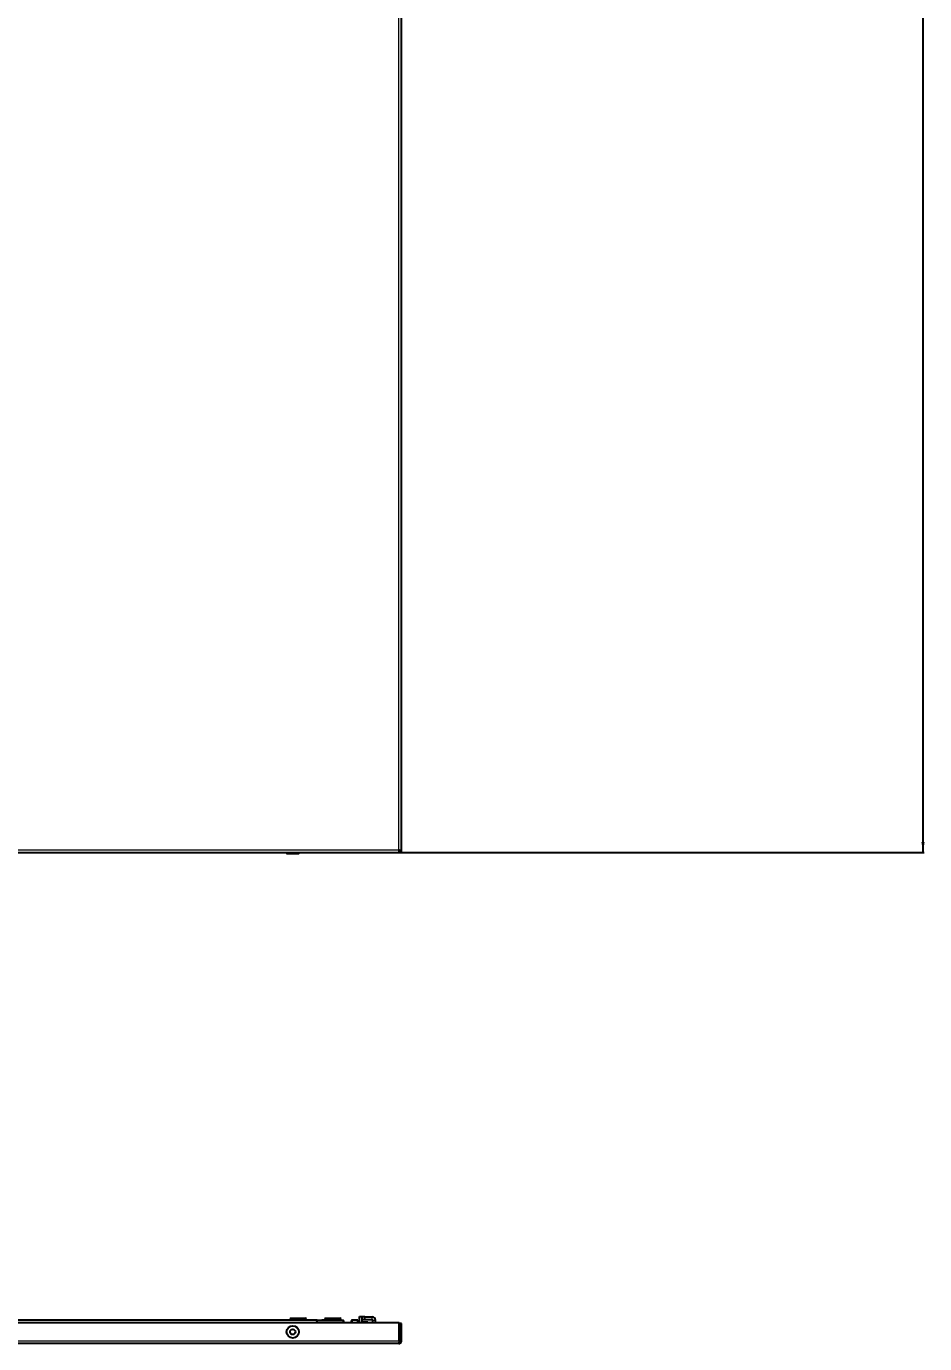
# Model space of a CAD drawing. Header units: millimetres. Extents: x -1264 to 3208, y -1920 to 1219.
# Drawn here: x 2366 to 3208, y -1659 to -423 of the extents above; entities that cross this region are included whole.
import ezdxf

# ---------------------------------------------------------------- set-up
doc = ezdxf.new("R2010")
doc.units = ezdxf.units.MM
doc.layers.add('FORMAT', color=7, linetype='Continuous')
doc.styles.add('SLDTEXTSTYLE0', font='TXT', dxfattribs={"width": 0.75})
doc.dimstyles.new('SLDDIMSTYLE0', dxfattribs={"dimtxt": 20, "dimasz": 10, "dimexe": 0, "dimexo": 0.0625, "dimgap": 5, "dimtad": 2, "dimdec": 1, "dimrnd": 1e-09, "dimzin": 12, "dimdsep": 46, "dimtxsty": 'SLDTEXTSTYLE0', "dimsah": 1, "dimcen": 0.09, "dimadec": 0, "dimazin": 3, "dimtfac": 1, "dimtofl": 0, "dimtmove": 0, "dimatfit": 3, "dimfxl": 0, "dimfrac": 2, "dimtolj": 1, "dimtzin": 12, "dimarcsym": 0})

# ---------------------------------------------------------------- blocks, each defined once
blk = doc.blocks.new('_D')
at = {"layer": 'FORMAT'}
for p, q in [((2715, 756.3), (3207.2, 756.3)), ((3206.2, -1198.7), (3206.2, 756.3)), ((2715, -1198.7), (3207.2, -1198.7))]:
    blk.add_line(p, q, dxfattribs=at)
for points in [[(3206.2, 756.3), (3204.7, 746.3), (3207.7, 746.3)], [(3206.2, -1198.7), (3207.7, -1188.7), (3204.7, -1188.7)]]:
    blk.add_solid(points, dxfattribs=at)
at = {"layer": 'FORMAT', "insert": (3180.4, -250.8), "char_height": 20, "attachment_point": 1, "rotation": 90, "style": 'SLDTEXTSTYLE0'}
blk.add_mtext('1955', dxfattribs=at)

msp = doc.modelspace()

# ---------------------------------------------------------------- linework, layer by layer
at = {"color": 7, "linetype": 'Continuous', "lineweight": 25}
for p, q in [((2717.28, -1198.72), (2717.28, 756.28)), ((2124.58, -1198.72), (2714.98, -1198.72)), ((2609.53, -1198.72), (2609.53, -1199.47)), ((2621.03, -1199.47), (2621.03, -1198.72)), ((2714.98, -1196.72), (2714.98, -1198.72)), ((2717.28, -1198.72), (2715.28, -1198.72)), ((2620.78, -1199.72), (2609.78, -1199.72)), ((2124.58, -1639.45), (2714.98, -1639.45)), ((2637.78, -1637.45), (2202.78, -1637.45)), ((2613.28, -1635.45), (2612.78, -1635.95)), ((2612.78, -1635.95), (2612.78, -1637.45)), ((2627.78, -1635.95), (2612.78, -1635.95)), ((2613.28, -1635.45), (2627.28, -1635.45)), ((2627.78, -1635.95), (2627.28, -1635.45)), ((2627.78, -1637.45), (2627.78, -1635.95)), ((2637.78, -1637.45), (2637.78, -1637.75)), ((2637.78, -1638.4), (2637.78, -1637.75)), ((2637.78, -1638.4), (2637.78, -1639.45)), ((2638.08, -1637.45), (2662.48, -1637.45)), ((2642.43, -1637.25), (2642.43, -1637.45)), ((2642.43, -1637.25), (2642.78, -1637.25)), ((2642.78, -1637.25), (2642.78, -1637.45)), ((2642.78, -1637.25), (2643.03, -1637.25)), ((2643.03, -1637.25), (2643.03, -1637.45)), ((2643.03, -1637.25), (2643.14, -1637.25)), ((2643.14, -1637.25), (2643.14, -1637.45)), ((2644.17, -1637.25), (2644.17, -1637.45)), ((2644.17, -1637.25), (2644.82, -1637.25)), ((2644.84, -1637.25), (2644.84, -1637.45)), ((2644.84, -1637.25), (2645.18, -1637.25)), ((2645.18, -1637.25), (2645.18, -1637.45)), ((2645.78, -1635.45), (2645.28, -1635.95)), ((2645.28, -1635.95), (2645.28, -1637.25)), ((2660.28, -1635.95), (2645.28, -1635.95)), ((2645.78, -1635.45), (2659.78, -1635.45)), ((2648.49, -1637.45), (2648.49, -1637.23)), ((2648.63, -1637.25), (2649.41, -1637.25)), ((2649.41, -1637.25), (2649.41, -1637.45)), ((2649.41, -1637.25), (2650.2, -1637.25)), ((2650.2, -1637.25), (2650.2, -1637.45)), ((2650.2, -1637.25), (2650.69, -1637.25)), ((2650.69, -1637.25), (2650.69, -1637.45)), ((2650.69, -1637.25), (2652.08, -1637.25)), ((2651.72, -1637.23), (2651.72, -1637.25)), ((2652.08, -1637.25), (2652.08, -1637.45)), ((2652.08, -1637.25), (2653.13, -1637.25)), ((2653.13, -1637.25), (2653.13, -1637.45)), ((2654.17, -1637.25), (2654.17, -1637.45)), ((2654.17, -1637.25), (2656.14, -1637.25)), ((2656.14, -1637.25), (2656.14, -1637.45)), ((2656.14, -1637.25), (2658.13, -1637.25)), ((2658.13, -1637.25), (2658.13, -1637.45)), ((2660.28, -1635.95), (2659.78, -1635.45)), ((2660.28, -1637.45), (2660.28, -1635.95)), ((2662.78, -1637.75), (2662.78, -1639.45)), ((2670.23, -1639.45), (2670.23, -1638)), ((2676.23, -1637.4), (2670.83, -1637.4)), ((2676.23, -1639.45), (2676.23, -1637.4)), ((2677.73, -1639.4), (2676.48, -1639.4)), ((2677.73, -1633.9), (2680.23, -1633.9)), ((2677.73, -1634.4), (2677.73, -1633.9)), ((2677.73, -1639.45), (2677.73, -1634.4)), ((2680.23, -1633.9), (2680.23, -1634.4)), ((2680.23, -1639.45), (2680.23, -1634.4)), ((2680.73, -1634.4), (2680.23, -1634.45)), ((2685.67, -1639.4), (2680.23, -1639.4)), ((2682.73, -1634.4), (2680.73, -1634.4)), ((2680.73, -1636.9), (2682.73, -1636.9)), ((2682.73, -1636.9), (2682.73, -1634.4)), ((2682.73, -1634.4), (2689.73, -1634.4)), ((2682.73, -1636.9), (2689.73, -1636.9)), ((2685.72, -1639.45), (2685.67, -1639.4)), ((2685.67, -1639.45), (2685.67, -1639.4)), ((2690.23, -1639.45), (2690.23, -1637.4)), ((2692.73, -1639.45), (2692.73, -1637.4)), ((2714.98, -1656.85), (2714.98, -1639.45)), ((2717.28, -1640.45), (2715.28, -1640.45)), ((2715.28, -1656.85), (2715.28, -1640.45)), ((2717.28, -1656.85), (2717.28, -1640.45)), ((2714.68, -1659.45), (2124.88, -1659.45)), ((2717.28, -1656.85), (2715.28, -1656.85))]:
    msp.add_line(p, q, dxfattribs=at)
at = {"color": 8, "linetype": 'Continuous', "lineweight": 18}
for p, q in [((2714.68, -1196.12), (2714.68, 753.68)), ((2124.88, -1196.12), (2714.68, -1196.12)), ((2609.53, -1199.47), (2621.03, -1199.47)), ((2638.08, -1637.75), (2637.78, -1637.75)), ((2638.08, -1637.75), (2638.08, -1637.45)), ((2662.48, -1637.75), (2638.08, -1637.75)), ((2638.08, -1637.75), (2638.08, -1639.45)), ((2646.91, -1637.25), (2646.91, -1637.45)), ((2662.48, -1637.45), (2662.48, -1637.75)), ((2662.48, -1639.45), (2662.48, -1637.75)), ((2662.78, -1637.75), (2662.48, -1637.75)), ((2670.83, -1637.4), (2670.83, -1639.45)), ((2676.48, -1639.4), (2676.48, -1639.45)), ((2680.23, -1634.4), (2677.73, -1634.4)), ((2689.73, -1636.9), (2689.73, -1634.4)), ((2690.23, -1637.4), (2692.73, -1637.4)), ((2124.58, -1656.85), (2714.98, -1656.85))]:
    msp.add_line(p, q, dxfattribs=at)
at = {"color": 7, "linetype": 'Continuous', "lineweight": 25, "flags": 128}
for points in [[(2715.28, -1645.95), (2715.14, -1645.7), (2714.98, -1645.44)], [(2714.98, -1654.47), (2715.14, -1654.2), (2715.28, -1653.95)]]:
    msp.add_lwpolyline(points, dxfattribs=at)
at = {"color": 8, "linetype": 'Continuous', "lineweight": 18, "flags": 128}
for points in [[(2714.98, -1646.03), (2715.27, -1646.62), (2715.28, -1646.64)], [(2715.28, -1653.27), (2715.27, -1653.29), (2714.98, -1653.88)]]:
    msp.add_lwpolyline(points, dxfattribs=at)
at = {"color": 7, "linetype": 'Continuous', "lineweight": 25}
for radius in [5.75, 2.5]:
    msp.add_circle((2615.28, -1648.45), radius, dxfattribs=at)
at = {"color": 8, "linetype": 'Continuous', "lineweight": 18}
msp.add_circle((2615.28, -1648.45), 5.5, dxfattribs=at)
at = {"color": 7, "linetype": 'Continuous', "lineweight": 25}
for centre, radius, start, end in [((2609.78, -1199.47), 0.25, 180, 270), ((2620.78, -1199.47), 0.25, 270, 0), ((2638.08, -1637.75), 0.3, 90, 180), ((2662.48, -1637.75), 0.3, 0, 90), ((2670.83, -1638), 0.6, 90, 180), ((2676.48, -1639.15), 0.25, 180, 270), ((2680.73, -1637.4), 0.5, 90, 180), ((2689.73, -1637.4), 3, 0, 90), ((2689.73, -1637.4), 0.5, 0, 90), ((2707.78, -1649.95), 7.5, 343.7398, 16.2602)]:
    msp.add_arc(centre, radius, start, end, dxfattribs=at)
for points in [[(2714.68, -1196.12), (2714.7, -1196.46), (2714.75, -1197.14), (2714.83, -1198), (2714.9, -1198.6), (2714.95, -1198.68), (2714.98, -1198.72)], [(2717.28, -1198.72), (2717.24, -1198.5), (2717.16, -1198.07), (2716.56, -1197.42), (2715.7, -1196.77), (2715.02, -1196.33), (2714.68, -1196.12)], [(2714.68, -1196.12), (2714.7, -1196.2), (2714.75, -1196.35), (2714.83, -1196.55), (2714.9, -1196.69), (2714.95, -1196.71), (2714.98, -1196.72)], [(2715.28, -1198.72), (2715.24, -1198.28), (2715.17, -1197.42), (2714.84, -1196.55), (2714.68, -1196.12)], [(2714.98, -1656.85), (2714.95, -1657.19), (2714.9, -1657.88), (2714.83, -1658.74), (2714.75, -1659.34), (2714.7, -1659.41), (2714.68, -1659.45)]]:
    msp.add_open_spline(points, degree=3, dxfattribs=at)
for points, knots in [([(2643.14, -1637.25), (2643.28, -1637.25), (2643.55, -1637.25), (2643.97, -1637.25), (2644.17, -1637.25)], [0, 0, 0, 0, 0.5476433, 1, 1, 1, 1]), ([(2645.18, -1637.25), (2645.51, -1637.25), (2646.14, -1637.25), (2646.67, -1637.25), (2646.91, -1637.25)], [0, 0, 0, 0, 0.5367999, 1, 1, 1, 1]), ([(2646.91, -1637.25), (2647.23, -1637.25), (2647.84, -1637.25), (2648.41, -1637.25), (2648.44, -1637.25), (2648.45, -1637.25)], [0, 0, 0, 0, 0.4156784, 0.7762775, 1, 1, 1, 1]), ([(2653.3, -1637.25), (2653.34, -1637.25), (2653.63, -1637.25), (2653.92, -1637.25), (2654.17, -1637.25)], [0, 0, 0, 0, 0.1394984, 1, 1, 1, 1]), ([(2714.68, -1657.45), (2714.82, -1657.43), (2715.04, -1657.38), (2715.24, -1657.12), (2715.27, -1656.94), (2715.28, -1656.85)], [0, 0, 0, 0, 0.4375, 0.7156903, 1, 1, 1, 1]), ([(2714.68, -1659.45), (2714.97, -1659.43), (2715.6, -1659.36), (2716.46, -1658.84), (2717.14, -1657.96), (2717.23, -1657.23), (2717.28, -1656.85)], [0, 0, 0, 0, 0.2113527, 0.4661677, 0.7210903, 1, 1, 1, 1])]:
    msp.add_open_spline(points, degree=3, knots=knots, dxfattribs=at)

# ---------------------------------------------------------------- dimensions: what is measured, and where the dimension line sits
at = {"layer": 'FORMAT'}
dim = msp.add_linear_dim(base=(3206.19, 756.28), p1=(2714.98, -1198.72), p2=(2714.98, 756.28), angle=90, dimstyle='SLDDIMSTYLE0', dxfattribs=at)
dim.commit()
dim.dimension.update_dxf_attribs({"geometry": '_D', "text_midpoint": (3206.19, -221.22), "dimtype": 160})

doc.saveas('drawing.dxf')
